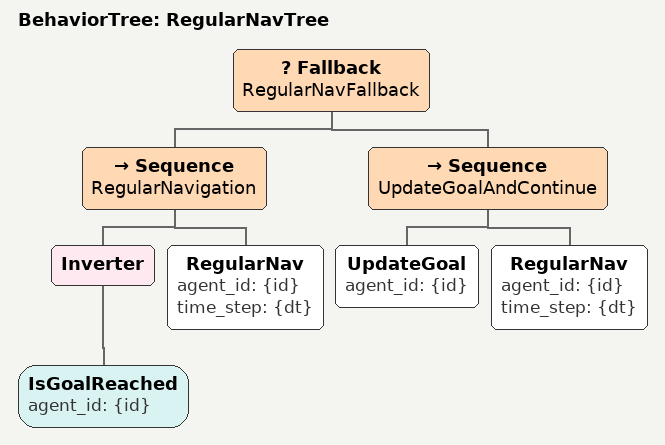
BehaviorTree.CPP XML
<?xml version='1.0' encoding='UTF-8'?>
<!-- https://github.com/robotics-upo/hunav_gazebo_wrapper/blob/v2.0/behavior_trees/BTRegularNav.xml -->
<root main_tree_to_execute="RegularNavTree" BTCPP_format="4">

    <BehaviorTree ID="RegularNavTree">
        <Fallback name="RegularNavFallback">
            <Sequence name="RegularNavigation">
                <Inverter>
                    <IsGoalReached agent_id="{id}" />
                </Inverter>
                <RegularNav agent_id="{id}" time_step="{dt}" />
            </Sequence>
            <Sequence name="UpdateGoalAndContinue">
                <UpdateGoal agent_id="{id}" />
                <RegularNav agent_id="{id}" time_step="{dt}" />
            </Sequence>
        </Fallback>
    </BehaviorTree>

</root>
